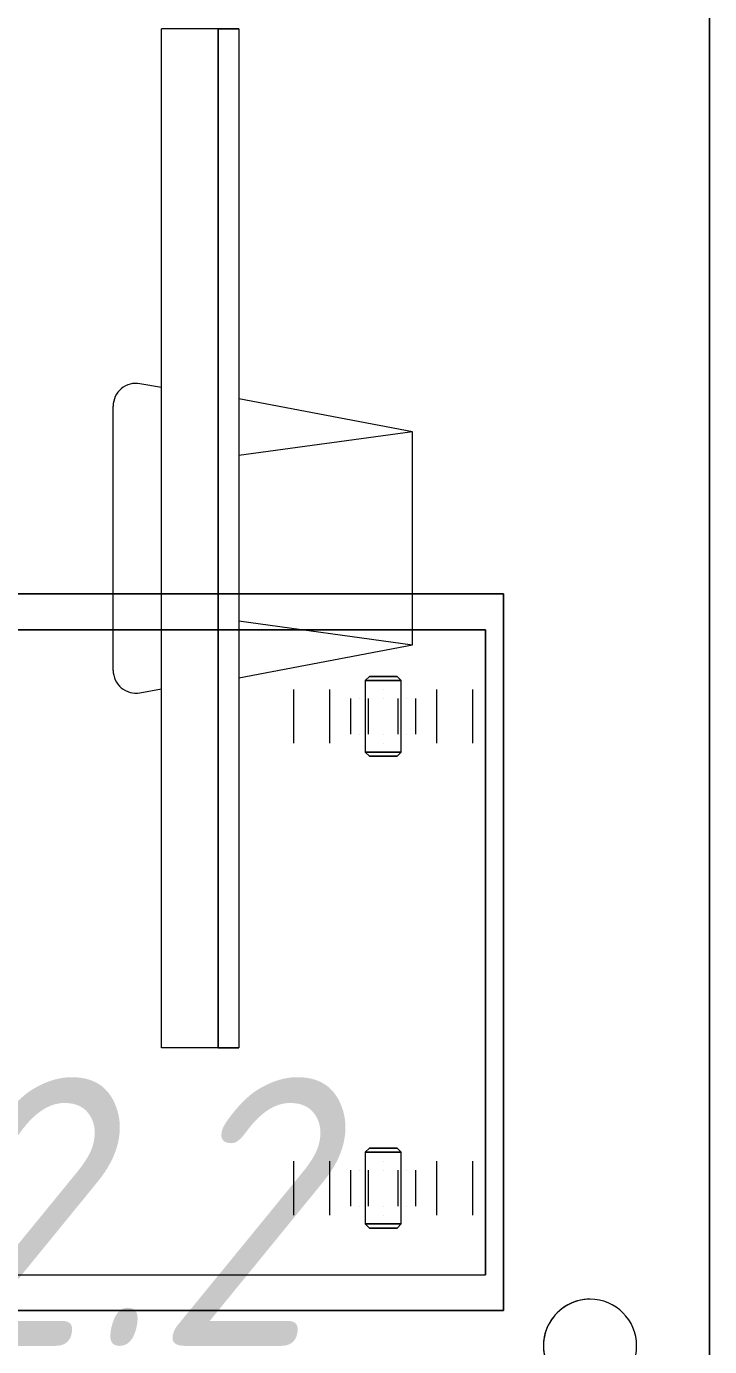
# Model space of a CAD drawing. Header units: millimetres. Extents: x -32954 to 151739, y -65671 to 56243.
# Drawn here: x -3316 to -2935, y -62071 to -61334 of the extents above; entities that cross this region are included whole.
import ezdxf

# ---------------------------------------------------------------- set-up
doc = ezdxf.new("R2010")
doc.units = ezdxf.units.MM
for name, color, linetype, lineweight in [('I-FURN', 7, 'Continuous', 9), ('M-EQPM', 7, 'Continuous', 9), ('M-EQPM-IDEN', 7, 'Continuous', 9)]:
    doc.layers.add(name, color=color, linetype=linetype, lineweight=lineweight)
doc.styles.add('GOST Common_I', font='GOST_Common Italic.ttf', dxfattribs={"width": 0.9, "height": 150})

# ---------------------------------------------------------------- blocks, each defined once
blk = doc.blocks.new('М167_Стол рабочий _ тумба подкатная - Стол рабочий _ тумба 1200 ГКБ-10528343-О_ТХ_01')
at = {"layer": 'I-FURN'}
for p, q in [((-480, 245), (-480, -225)), ((-480, 245), (-480, -225)), ((-480, 245), (-480, -225)), ((-480, 245), (-480, -225)), ((-480, 245), (-480, -225)), ((-480, 245), (-480, -225)), ((-120, -225), (-120, 245)), ((-120, -225), (-120, 245)), ((-120, -225), (-120, 245)), ((-120, 245), (-120, -225)), ((-120, 245), (-120, -225)), ((-120, 245), (-120, -225)), ((-500, 235), (-500, -235)), ((-500, -235), (-500, 235)), ((-100, -235), (-100, 235)), ((-100, 235), (-100, -235)), ((-416.69, -117.91), (-446.69, -117.91)), ((-153.31, -117.91), (-183.31, -117.91)), ((-416.69, -137.91), (-446.69, -137.91)), ((-421.69, -137.91), (-441.69, -137.91)), ((-153.31, -137.91), (-183.31, -137.91)), ((-158.31, -137.91), (-178.31, -137.91)), ((-421.69, -149.66), (-441.69, -149.66)), ((-421.69, -149.66), (-441.69, -149.66)), ((-441.69, -154.66), (-441.69, -154.66)), ((-441.69, -154.66), (-441.69, -154.66)), ((-441.69, -154.66), (-441.69, -154.66)), ((-441.69, -154.66), (-441.69, -154.66)), ((-421.69, -154.66), (-421.69, -154.66)), ((-421.69, -154.66), (-421.69, -154.66)), ((-421.69, -154.66), (-421.69, -154.66)), ((-421.69, -154.66), (-421.69, -154.66)), ((-158.31, -149.66), (-178.31, -149.66)), ((-158.31, -149.66), (-178.31, -149.66)), ((-178.31, -154.66), (-178.31, -154.66)), ((-178.31, -154.66), (-178.31, -154.66)), ((-178.31, -154.66), (-178.31, -154.66)), ((-178.31, -154.66), (-178.31, -154.66)), ((-158.31, -154.66), (-158.31, -154.66)), ((-158.31, -154.66), (-158.31, -154.66)), ((-158.31, -154.66), (-158.31, -154.66)), ((-158.31, -154.66), (-158.31, -154.66)), ((-451.69, -157.91), (-453.98, -160.2)), ((-453.98, -160.2), (-453.98, -175.63)), ((-453.98, -175.63), (-453.98, -160.2)), ((-411.69, -157.91), (-451.69, -157.91)), ((-451.69, -157.91), (-451.69, -177.91)), ((-451.69, -177.91), (-451.69, -157.91)), ((-421.69, -157.91), (-441.69, -157.91)), ((-441.69, -159.66), (-421.69, -159.66)), ((-441.69, -159.66), (-421.69, -159.66)), ((-409.41, -160.2), (-411.69, -157.91)), ((-411.69, -177.91), (-411.69, -157.91)), ((-411.69, -157.91), (-411.69, -177.91)), ((-409.41, -160.2), (-409.41, -175.63)), ((-409.41, -175.63), (-409.41, -160.2)), ((-188.31, -157.91), (-190.59, -160.2)), ((-190.59, -175.63), (-190.59, -160.2)), ((-190.59, -160.2), (-190.59, -175.63)), ((-148.31, -157.91), (-188.31, -157.91)), ((-188.31, -157.91), (-188.31, -177.91)), ((-188.31, -177.91), (-188.31, -157.91)), ((-158.31, -157.91), (-178.31, -157.91)), ((-178.31, -159.66), (-158.31, -159.66)), ((-178.31, -159.66), (-158.31, -159.66)), ((-146.02, -160.2), (-148.31, -157.91)), ((-148.31, -177.91), (-148.31, -157.91)), ((-148.31, -157.91), (-148.31, -177.91)), ((-146.02, -175.63), (-146.02, -160.2)), ((-146.02, -160.2), (-146.02, -175.63)), ((-446.69, -167.91), (-446.69, -167.91)), ((-446.69, -167.91), (-446.69, -167.91)), ((-446.69, -167.91), (-446.69, -167.91)), ((-446.69, -167.91), (-446.69, -167.91)), ((-441.69, -167.91), (-441.69, -167.91)), ((-441.69, -167.91), (-441.69, -167.91)), ((-441.69, -167.91), (-441.69, -167.91)), ((-441.69, -167.91), (-441.69, -167.91)), ((-421.69, -167.91), (-421.69, -167.91)), ((-421.69, -167.91), (-421.69, -167.91)), ((-421.69, -167.91), (-421.69, -167.91)), ((-421.69, -167.91), (-421.69, -167.91)), ((-416.69, -167.91), (-416.69, -167.91)), ((-416.69, -167.91), (-416.69, -167.91)), ((-416.69, -167.91), (-416.69, -167.91)), ((-416.69, -167.91), (-416.69, -167.91)), ((-183.31, -167.91), (-183.31, -167.91)), ((-183.31, -167.91), (-183.31, -167.91)), ((-183.31, -167.91), (-183.31, -167.91)), ((-183.31, -167.91), (-183.31, -167.91)), ((-178.31, -167.91), (-178.31, -167.91)), ((-178.31, -167.91), (-178.31, -167.91)), ((-178.31, -167.91), (-178.31, -167.91)), ((-178.31, -167.91), (-178.31, -167.91)), ((-158.31, -167.91), (-158.31, -167.91)), ((-158.31, -167.91), (-158.31, -167.91)), ((-158.31, -167.91), (-158.31, -167.91)), ((-158.31, -167.91), (-158.31, -167.91)), ((-153.31, -167.91), (-153.31, -167.91)), ((-153.31, -167.91), (-153.31, -167.91)), ((-153.31, -167.91), (-153.31, -167.91)), ((-153.31, -167.91), (-153.31, -167.91)), ((-453.98, -175.63), (-451.69, -177.91)), ((-421.69, -176.17), (-441.69, -176.17)), ((-421.69, -176.17), (-441.69, -176.17)), ((-411.69, -177.91), (-409.41, -175.63)), ((-190.59, -175.63), (-188.31, -177.91)), ((-158.31, -176.17), (-178.31, -176.17)), ((-158.31, -176.17), (-178.31, -176.17)), ((-148.31, -177.91), (-146.02, -175.63)), ((-451.69, -177.91), (-411.69, -177.91)), ((-441.69, -177.91), (-421.69, -177.91)), ((-441.69, -181.17), (-441.69, -181.17)), ((-441.69, -181.17), (-441.69, -181.17)), ((-441.69, -181.17), (-441.69, -181.17)), ((-441.69, -181.17), (-441.69, -181.17)), ((-421.69, -181.17), (-421.69, -181.17)), ((-421.69, -181.17), (-421.69, -181.17)), ((-421.69, -181.17), (-421.69, -181.17)), ((-421.69, -181.17), (-421.69, -181.17)), ((-188.31, -177.91), (-148.31, -177.91)), ((-178.31, -177.91), (-158.31, -177.91)), ((-178.31, -181.17), (-178.31, -181.17)), ((-178.31, -181.17), (-178.31, -181.17)), ((-178.31, -181.17), (-178.31, -181.17)), ((-178.31, -181.17), (-178.31, -181.17)), ((-158.31, -181.17), (-158.31, -181.17)), ((-158.31, -181.17), (-158.31, -181.17)), ((-158.31, -181.17), (-158.31, -181.17)), ((-158.31, -181.17), (-158.31, -181.17)), ((-441.69, -186.17), (-421.69, -186.17)), ((-441.69, -186.17), (-421.69, -186.17)), ((-178.31, -186.17), (-158.31, -186.17)), ((-178.31, -186.17), (-158.31, -186.17)), ((-446.69, -197.91), (-416.69, -197.91)), ((-441.69, -197.91), (-421.69, -197.91)), ((-183.31, -197.91), (-153.31, -197.91)), ((-178.31, -197.91), (-158.31, -197.91)), ((-446.69, -217.91), (-416.69, -217.91)), ((-183.31, -217.91), (-153.31, -217.91)), ((-120, -225), (-480, -225)), ((-480, -225), (-120, -225)), ((-120, -225), (-480, -225)), ((-480, -225), (-120, -225)), ((-120, -225), (-480, -225)), ((-480, -225), (-120, -225)), ((-500, -235), (-100, -235)), ((-100, -235), (-500, -235)), ((-600, -350), (600, -350)), ((600, -350), (-600, -350))]:
    blk.add_line(p, q, dxfattribs=at)
for start, end in [(0, 180), (360, 180), (180, 0), (180, 360)]:
    blk.add_arc((-519.69, -283.3), 26, start, end, dxfattribs=at)
blk = doc.blocks.new('АРМ_Компьютер - ГКБ_АРМ2 _3_2_-10173054-О_ТХ_01')
at = {"layer": 'M-EQPM'}
for p, q in [((-73.76, 137.58), (73.76, 137.58)), ((-86.27, 122.67), (-84.14, 110.56)), ((84.14, 110.56), (86.27, 122.67)), ((-284.46, 67.38), (-284.46, 110.56)), ((-284.46, 110.56), (284.46, 110.56)), ((284.46, 67.38), (284.46, 110.56)), ((-284.46, 79.06), (-284.46, 67.38)), ((-284.46, 78.3), (-284.46, 79.06)), ((-284.46, 79.06), (284.46, 79.06)), ((284.46, 79.06), (-284.46, 79.06)), ((-284.46, 67.38), (-284.46, 78.3)), ((284.46, 79.06), (284.46, 78.3)), ((284.46, 67.38), (284.46, 79.06)), ((284.46, 78.3), (284.46, 67.38)), ((284.46, 67.38), (-284.46, 67.38)), ((284.46, 67.38), (-284.46, 67.38)), ((284.46, 67.38), (-284.46, 67.38)), ((-77.87, 67.38), (-59.46, -29.37)), ((-46.12, 67.38), (-59.46, -29.37)), ((59.46, -29.37), (46.12, 67.38)), ((59.46, -29.37), (77.87, 67.38)), ((-59.46, -29.37), (59.46, -29.37))]:
    blk.add_line(p, q, dxfattribs=at)
for centre, start, end in [((-73.76, 124.88), 90, 190), ((73.76, 124.88), 350, 90)]:
    blk.add_arc(centre, 12.7, start, end, dxfattribs=at)

msp = doc.modelspace()

# ---------------------------------------------------------------- block references
at = {"layer": 'I-FURN', "rotation": 90.0000000000005}
msp.add_blockref('М167_Стол рабочий _ тумба подкатная - Стол рабочий _ тумба 1200 ГКБ-10528343-О_ТХ_01', (-3284.7, -61551.04), dxfattribs=at)
at = {"layer": 'M-EQPM', "rotation": 90.0000000000005}
msp.add_blockref('АРМ_Компьютер - ГКБ_АРМ2 _3_2_-10173054-О_ТХ_01', (-3129.86, -61619.92), dxfattribs=at)

# ---------------------------------------------------------------- texts
at = {"layer": 'M-EQPM-IDEN', "insert": (-3435.27, -61920.79), "char_height": 150, "width": 382.4049, "attachment_point": 1, "style": 'GOST Common_I'}
msp.add_mtext('12.2', dxfattribs=at)

doc.saveas('drawing.dxf')
